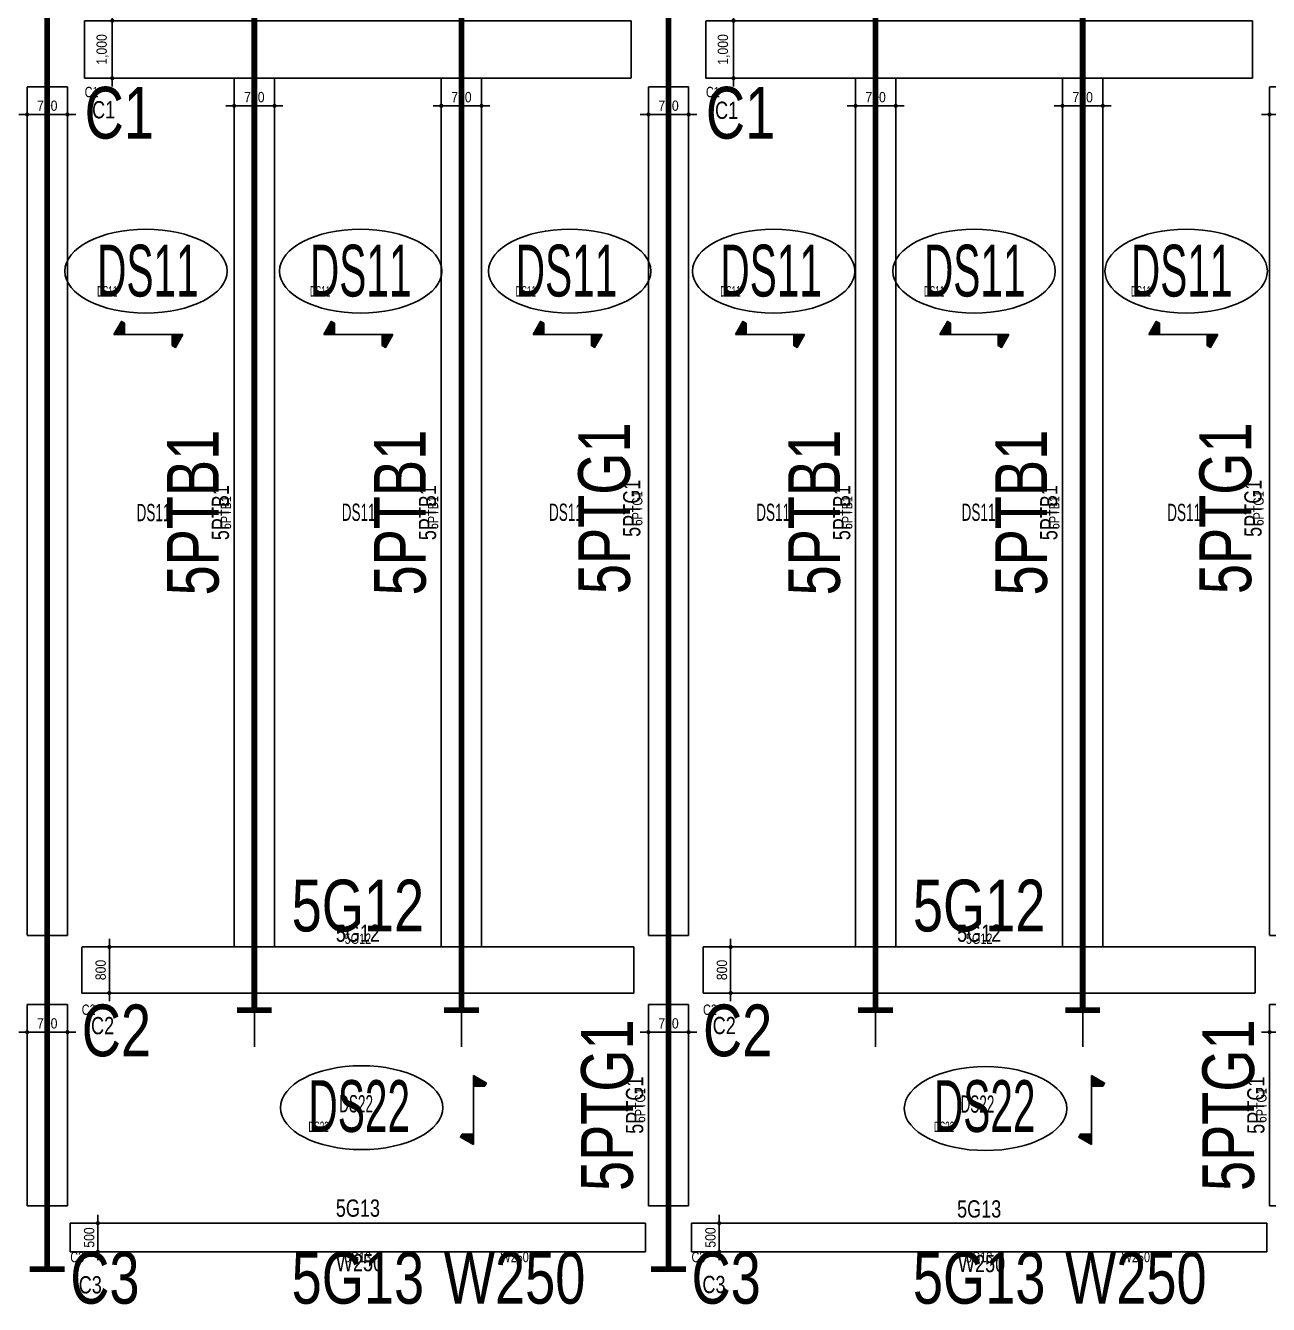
# Model space of a CAD drawing. Header units: millimetres. Extents: x 90970 to 179136, y 102485 to 153500.
# Drawn here: x 112777 to 134383, y 106292 to 128520 of the extents above; entities that cross this region are included whole.
import ezdxf
from ezdxf.enums import TextEntityAlignment as Align

# ---------------------------------------------------------------- set-up
doc = ezdxf.new("R2010")
doc.units = ezdxf.units.MM
doc.linetypes.add('HID', pattern=[2.3, 1.5, -0.8])
doc.linetypes.add('HIDDEN2', pattern=[0.1875, 0.125, -0.0625])
doc.layers.get('Defpoints').update_dxf_attribs({"color": 159})
for name, color, linetype in [('^DECK', 130, 'Continuous'), ('A-CEN', 1, 'Continuous'), ('BEAM-TEXT', 4, 'Continuous'), ('BEAM-TEXT @ 100', 4, 'Continuous'), ('BEAM-TEXT @ 300', 4, 'Continuous'), ('BEAM-TEXT @ 60', 4, 'Continuous'), ('COLUMN-TEXT', 2, 'Continuous'), ('COLUMN-TEXT @ 100', 2, 'Continuous'), ('COLUMN-TEXT @ 300', 2, 'Continuous'), ('COLUMN-TEXT @ 60', 2, 'Continuous'), ('DECK-PL', 4, 'Continuous'), ('DECK-SLAB', 4, 'Continuous'), ('DECK-SLAB @ 100', 4, 'Continuous'), ('DECK-SLAB @ 300', 4, 'Continuous'), ('DECK-SLAB @ 60', 4, 'Continuous'), ('GIRDER-TEXT', 7, 'Continuous'), ('GIRDER-TEXT @ 100', 7, 'Continuous'), ('GIRDER-TEXT @ 300', 7, 'Continuous'), ('GIRDER-TEXT @ 60', 7, 'Continuous'), ('PT', 251, 'Continuous'), ('WALL-TEXT', 6, 'Continuous'), ('WALL-TEXT @ 100', 6, 'Continuous'), ('WALL-TEXT @ 300', 6, 'Continuous'), ('WALL-TEXT @ 60', 6, 'Continuous'), ('보(beam)', 4, 'HID'), ('보(girder)', 7, 'HID')]:
    doc.layers.add(name, color=color, linetype=linetype)
doc.styles.add('Gdim', font='Dotum.ttf', dxfattribs={"width": 0.9})
doc.styles.add('Gtx', font='Dotum.ttf')
doc.dimstyles.new('Gdim200', dxfattribs={"dimscale": 200, "dimtxt": 3, "dimasz": 1.2, "dimexe": 2, "dimexo": 3, "dimgap": 1, "dimtad": 1, "dimdsep": 46, "dimlunit": 6, "dimtxsty": 'Gdim', "dimblk1": '_CIDOT', "dimblk2": '_CIDOT', "dimsah": 1, "dimcen": 2.5, "dimdle": 2, "dimclrd": 1, "dimclre": 1, "dimclrt": 3, "dimazin": 2, "dimtfac": 1, "dimtix": 1, "dimtmove": 2, "dimatfit": 3, "dimldrblk": '_CIDOT', "dimfxl": 0, "dimtolj": 1, "dimtzin": 0, "dimarcsym": 0})

# ---------------------------------------------------------------- blocks, each defined once
blk = doc.blocks.new('_CIDOT')
at = {"color": 0, "linetype": 'ByBlock'}
blk.add_line((2, 0), (-1, 0), dxfattribs=at)
at = {"color": 0, "linetype": 'ByBlock', "const_width": 0.5}
blk.add_lwpolyline([(-0.25, 0, 1), (0.25, 0, 1)], format="xyb", close=True, dxfattribs=at)
blk = doc.blocks.new('*D311')
at = {"layer": 'Defpoints', "color": 155, "lineweight": -2, "transparency": 16777216}
for p, q in [((-1725, 900), (-1305, 900)), ((-1425, -28), (-1425, 828)), ((-1725, -100), (-1305, -100))]:
    blk.add_line(p, q, dxfattribs=at)
at = {"layer": 'Defpoints', "color": 0, "transparency": 16777216}
for p in [(-1905, 900), (-1425, 900), (-1905, -100)]:
    blk.add_point(p, dxfattribs=at)
at = {"layer": 'Defpoints', "color": 155, "lineweight": -2, "transparency": 16777216, "xscale": 71.99999999999994, "yscale": 71.99999999999994, "zscale": 71.99999999999994}
for p, rotation in [((-1425, 900), 90), ((-1425, -100), 270)]:
    blk.add_blockref('_CIDOT', p, dxfattribs=dict(at, rotation=rotation))
at = {"layer": 'Defpoints', "color": 3, "transparency": 16777216, "insert": (-1593, 400), "char_height": 180, "attachment_point": 5, "rotation": 90, "style": 'Gdim'}
blk.add_mtext('\\A1;{\\C155;1,000}', dxfattribs=at)
blk = doc.blocks.new('*D315')
at = {"layer": 'Defpoints', "color": 155, "lineweight": -2, "transparency": 16777216}
for p, q in [((-1725, 800), (-1305, 800)), ((-1425, 72), (-1425, 728)), ((-1725, 0), (-1305, 0))]:
    blk.add_line(p, q, dxfattribs=at)
at = {"layer": 'Defpoints', "color": 0, "transparency": 16777216}
for p in [(-1905, 800), (-1425, 800), (-1905, 0)]:
    blk.add_point(p, dxfattribs=at)
at = {"layer": 'Defpoints', "color": 155, "lineweight": -2, "transparency": 16777216, "xscale": 71.99999999999994, "yscale": 71.99999999999994, "zscale": 71.99999999999994}
for p, rotation in [((-1425, 800), 90), ((-1425, 0), 270)]:
    blk.add_blockref('_CIDOT', p, dxfattribs=dict(at, rotation=rotation))
at = {"layer": 'Defpoints', "color": 3, "transparency": 16777216, "insert": (-1576, 400), "char_height": 180, "attachment_point": 5, "rotation": 90, "style": 'Gdim'}
blk.add_mtext('\\A1;{\\C155;800}', dxfattribs=at)
blk = doc.blocks.new('*D303')
at = {"layer": 'Defpoints', "color": 155, "lineweight": -2, "transparency": 16777216}
for p, q in [((-1725, 650), (-1305, 650)), ((-1425, 222), (-1425, 578)), ((-1725, 150), (-1305, 150))]:
    blk.add_line(p, q, dxfattribs=at)
at = {"layer": 'Defpoints', "color": 0, "transparency": 16777216}
for p in [(-1905, 650), (-1425, 650), (-1905, 150)]:
    blk.add_point(p, dxfattribs=at)
at = {"layer": 'Defpoints', "color": 155, "lineweight": -2, "transparency": 16777216, "xscale": 71.99999999999994, "yscale": 71.99999999999994, "zscale": 71.99999999999994}
for p, rotation in [((-1425, 650), 90), ((-1425, 150), 270)]:
    blk.add_blockref('_CIDOT', p, dxfattribs=dict(at, rotation=rotation))
at = {"layer": 'Defpoints', "color": 3, "transparency": 16777216, "insert": (-1576, 400), "char_height": 180, "attachment_point": 5, "rotation": 90, "style": 'Gdim'}
blk.add_mtext('\\A1;{\\C155;500}', dxfattribs=at)
blk = doc.blocks.new('*U1023')
at = {"layer": 'COLUMN-TEXT @ 100', "color": 3, "style": 'Gtx', "width": 0.8}
blk.add_text('C3', height=300, dxfattribs=at).set_placement((124543, 106789), align=Align.TOP_LEFT)
at = {"layer": 'COLUMN-TEXT @ 300', "color": 3, "style": 'Gtx', "width": 0.8}
blk.add_text('C3', height=900, dxfattribs=at).set_placement((124354, 107205), align=Align.TOP_LEFT)
at = {"layer": 'COLUMN-TEXT @ 60', "color": 3, "style": 'Gtx', "width": 0.8}
blk.add_text('C3', height=180, dxfattribs=at).set_placement((124354, 107205), align=Align.TOP_LEFT)
blk = doc.blocks.new('*U1024')
at = {"layer": 'COLUMN-TEXT @ 100', "color": 3, "style": 'Gtx', "width": 0.8}
blk.add_text('C3', height=300, dxfattribs=at).set_placement((113701, 106783), align=Align.TOP_LEFT)
at = {"layer": 'COLUMN-TEXT @ 300', "color": 3, "style": 'Gtx', "width": 0.8}
blk.add_text('C3', height=900, dxfattribs=at).set_placement((113554, 107205), align=Align.TOP_LEFT)
at = {"layer": 'COLUMN-TEXT @ 60', "color": 3, "style": 'Gtx', "width": 0.8}
blk.add_text('C3', height=180, dxfattribs=at).set_placement((113554, 107205), align=Align.TOP_LEFT)
blk = doc.blocks.new('*U1026')
at = {"layer": 'COLUMN-TEXT @ 100', "color": 3, "style": 'Gtx', "width": 0.8}
blk.add_text('C2', height=300, dxfattribs=at).set_placement((113915, 111288), align=Align.TOP_LEFT)
at = {"layer": 'COLUMN-TEXT @ 300', "color": 3, "style": 'Gtx', "width": 0.8}
blk.add_text('C2', height=900, dxfattribs=at).set_placement((113754, 111505), align=Align.TOP_LEFT)
at = {"layer": 'COLUMN-TEXT @ 60', "color": 3, "style": 'Gtx', "width": 0.8}
blk.add_text('C2', height=180, dxfattribs=at).set_placement((113754, 111505), align=Align.TOP_LEFT)
blk = doc.blocks.new('*U1027')
at = {"layer": 'COLUMN-TEXT @ 100', "color": 3, "style": 'Gtx', "width": 0.8}
blk.add_text('C2', height=300, dxfattribs=at).set_placement((124722, 111290), align=Align.TOP_LEFT)
at = {"layer": 'COLUMN-TEXT @ 300', "color": 3, "style": 'Gtx', "width": 0.8}
blk.add_text('C2', height=900, dxfattribs=at).set_placement((124554, 111505), align=Align.TOP_LEFT)
at = {"layer": 'COLUMN-TEXT @ 60', "color": 3, "style": 'Gtx', "width": 0.8}
blk.add_text('C2', height=180, dxfattribs=at).set_placement((124554, 111505), align=Align.TOP_LEFT)
blk = doc.blocks.new('*U1046')
at = {"layer": 'GIRDER-TEXT @ 100', "style": 'Gtx', "width": 0.8}
blk.add_text('5G12', height=300, dxfattribs=at).set_placement((118554, 112505), align=Align.BOTTOM_CENTER)
at = {"layer": 'GIRDER-TEXT @ 300', "style": 'Gtx', "width": 0.8}
blk.add_text('5G12', height=900, dxfattribs=at).set_placement((118554, 112505), align=Align.BOTTOM_CENTER)
at = {"layer": 'GIRDER-TEXT @ 60', "style": 'Gtx', "width": 0.8}
blk.add_text('5G12', height=180, dxfattribs=at).set_placement((118554, 112505), align=Align.BOTTOM_CENTER)
blk = doc.blocks.new('*U1047')
at = {"layer": 'GIRDER-TEXT @ 100', "style": 'Gtx', "width": 0.8}
blk.add_text('5G12', height=300, dxfattribs=at).set_placement((129354, 112505), align=Align.BOTTOM_CENTER)
at = {"layer": 'GIRDER-TEXT @ 300', "style": 'Gtx', "width": 0.8}
blk.add_text('5G12', height=900, dxfattribs=at).set_placement((129354, 112505), align=Align.BOTTOM_CENTER)
at = {"layer": 'GIRDER-TEXT @ 60', "style": 'Gtx', "width": 0.8}
blk.add_text('5G12', height=180, dxfattribs=at).set_placement((129354, 112505), align=Align.BOTTOM_CENTER)
blk = doc.blocks.new('*U1070')
at = {"layer": 'GIRDER-TEXT @ 100', "style": 'Gtx', "width": 0.8}
blk.add_text('5G13', height=300, dxfattribs=at).set_placement((118554, 108116), align=Align.TOP_CENTER)
at = {"layer": 'GIRDER-TEXT @ 300', "style": 'Gtx', "width": 0.8}
blk.add_text('5G13', height=900, dxfattribs=at).set_placement((118554, 107205), align=Align.TOP_CENTER)
at = {"layer": 'GIRDER-TEXT @ 60', "style": 'Gtx', "width": 0.8}
blk.add_text('5G13', height=180, dxfattribs=at).set_placement((118554, 107205), align=Align.TOP_CENTER)
blk = doc.blocks.new('*U1071')
at = {"layer": 'GIRDER-TEXT @ 100', "style": 'Gtx', "width": 0.8}
blk.add_text('5G13', height=300, dxfattribs=at).set_placement((129354, 108102), align=Align.TOP_CENTER)
at = {"layer": 'GIRDER-TEXT @ 300', "style": 'Gtx', "width": 0.8}
blk.add_text('5G13', height=900, dxfattribs=at).set_placement((129354, 107205), align=Align.TOP_CENTER)
at = {"layer": 'GIRDER-TEXT @ 60', "style": 'Gtx', "width": 0.8}
blk.add_text('5G13', height=180, dxfattribs=at).set_placement((129354, 107205), align=Align.TOP_CENTER)
blk = doc.blocks.new('*U1079')
at = {"layer": 'GIRDER-TEXT @ 100', "style": 'Gtx', "width": 0.8}
blk.add_text('5PTG1', height=300, rotation=90, dxfattribs=at).set_placement((123554, 120130), align=Align.BOTTOM_CENTER)
at = {"layer": 'GIRDER-TEXT @ 300', "style": 'Gtx', "width": 0.8}
blk.add_text('5PTG1', height=900, rotation=90, dxfattribs=at).set_placement((123554, 120130), align=Align.BOTTOM_CENTER)
at = {"layer": 'GIRDER-TEXT @ 60', "style": 'Gtx', "width": 0.8}
blk.add_text('5PTG1', height=180, rotation=90, dxfattribs=at).set_placement((123554, 120130), align=Align.BOTTOM_CENTER)
blk = doc.blocks.new('*U1080')
at = {"layer": 'GIRDER-TEXT @ 100', "style": 'Gtx', "width": 0.8}
blk.add_text('5PTG1', height=300, rotation=90, dxfattribs=at).set_placement((134354, 120130), align=Align.BOTTOM_CENTER)
at = {"layer": 'GIRDER-TEXT @ 300', "style": 'Gtx', "width": 0.8}
blk.add_text('5PTG1', height=900, rotation=90, dxfattribs=at).set_placement((134354, 120130), align=Align.BOTTOM_CENTER)
at = {"layer": 'GIRDER-TEXT @ 60', "style": 'Gtx', "width": 0.8}
blk.add_text('5PTG1', height=180, rotation=90, dxfattribs=at).set_placement((134354, 120130), align=Align.BOTTOM_CENTER)
blk = doc.blocks.new('*D277')
at = {"layer": 'Defpoints', "color": 155, "lineweight": -2, "transparency": 16777216}
for p, q in [((-1675, 750), (-1255, 750)), ((-1375, 122), (-1375, 678)), ((-1675, 50), (-1255, 50))]:
    blk.add_line(p, q, dxfattribs=at)
at = {"layer": 'Defpoints', "color": 0, "transparency": 16777216}
for p in [(-1855, 750), (-1375, 750), (-1855, 50)]:
    blk.add_point(p, dxfattribs=at)
at = {"layer": 'Defpoints', "color": 155, "lineweight": -2, "transparency": 16777216, "xscale": 71.99999999999994, "yscale": 71.99999999999994, "zscale": 71.99999999999994}
for p, rotation in [((-1375, 750), 90), ((-1375, 50), 270)]:
    blk.add_blockref('_CIDOT', p, dxfattribs=dict(at, rotation=rotation))
at = {"layer": 'Defpoints', "color": 3, "transparency": 16777216, "insert": (-1526, 400), "char_height": 180, "attachment_point": 5, "rotation": 90, "style": 'Gdim'}
blk.add_mtext('\\A1;{\\C155;700}', dxfattribs=at)
blk = doc.blocks.new('*D283')
at = {"layer": 'Defpoints', "color": 155, "lineweight": -2, "transparency": 16777216}
for p, q in [((-1825, 750), (-1405, 750)), ((-1525, 122), (-1525, 678)), ((-1825, 50), (-1405, 50))]:
    blk.add_line(p, q, dxfattribs=at)
at = {"layer": 'Defpoints', "color": 0, "transparency": 16777216}
for p in [(-2005, 750), (-1525, 750), (-2005, 50)]:
    blk.add_point(p, dxfattribs=at)
at = {"layer": 'Defpoints', "color": 155, "lineweight": -2, "transparency": 16777216, "xscale": 71.99999999999994, "yscale": 71.99999999999994, "zscale": 71.99999999999994}
for p, rotation in [((-1525, 750), 90), ((-1525, 50), 270)]:
    blk.add_blockref('_CIDOT', p, dxfattribs=dict(at, rotation=rotation))
at = {"layer": 'Defpoints', "color": 3, "transparency": 16777216, "insert": (-1676, 400), "char_height": 180, "attachment_point": 5, "rotation": 90, "style": 'Gdim'}
blk.add_mtext('\\A1;{\\C155;700}', dxfattribs=at)
blk = doc.blocks.new('*U1161')
at = {"layer": 'GIRDER-TEXT @ 100', "style": 'Gtx', "width": 0.8}
blk.add_text('5PTG1', height=300, rotation=90, dxfattribs=at).set_placement((134404, 109755), align=Align.BOTTOM_CENTER)
at = {"layer": 'GIRDER-TEXT @ 300', "style": 'Gtx', "width": 0.8}
blk.add_text('5PTG1', height=900, rotation=90, dxfattribs=at).set_placement((134404, 109755), align=Align.BOTTOM_CENTER)
at = {"layer": 'GIRDER-TEXT @ 60', "style": 'Gtx', "width": 0.8}
blk.add_text('5PTG1', height=180, rotation=90, dxfattribs=at).set_placement((134404, 109755), align=Align.BOTTOM_CENTER)
blk = doc.blocks.new('*U1162')
at = {"layer": 'GIRDER-TEXT @ 100', "style": 'Gtx', "width": 0.8}
blk.add_text('5PTG1', height=300, rotation=90, dxfattribs=at).set_placement((123604, 109755), align=Align.BOTTOM_CENTER)
at = {"layer": 'GIRDER-TEXT @ 300', "style": 'Gtx', "width": 0.8}
blk.add_text('5PTG1', height=900, rotation=90, dxfattribs=at).set_placement((123604, 109755), align=Align.BOTTOM_CENTER)
at = {"layer": 'GIRDER-TEXT @ 60', "style": 'Gtx', "width": 0.8}
blk.add_text('5PTG1', height=180, rotation=90, dxfattribs=at).set_placement((123604, 109755), align=Align.BOTTOM_CENTER)
blk = doc.blocks.new('*D281')
at = {"layer": 'Defpoints', "color": 155, "lineweight": -2, "transparency": 16777216}
for p, q in [((-888, 650), (-468, 650)), ((-588, 22), (-588, 578)), ((-888, -50), (-468, -50))]:
    blk.add_line(p, q, dxfattribs=at)
at = {"layer": 'Defpoints', "color": 0, "transparency": 16777216}
for p in [(-1068, 650), (-588, 650), (-1068, -50)]:
    blk.add_point(p, dxfattribs=at)
at = {"layer": 'Defpoints', "color": 155, "lineweight": -2, "transparency": 16777216, "xscale": 71.99999999999994, "yscale": 71.99999999999994, "zscale": 71.99999999999994}
for p, rotation in [((-588, 650), 90), ((-588, -50), 270)]:
    blk.add_blockref('_CIDOT', p, dxfattribs=dict(at, rotation=rotation))
at = {"layer": 'Defpoints', "color": 3, "transparency": 16777216, "insert": (-738, 300), "char_height": 180, "attachment_point": 5, "rotation": 90, "style": 'Gdim'}
blk.add_mtext('\\A1;{\\C155;700}', dxfattribs=at)
blk = doc.blocks.new('*U1171')
at = {"layer": 'BEAM-TEXT @ 100', "style": 'Gtx', "width": 0.8}
blk.add_text('5PTB1', height=300, rotation=90, dxfattribs=at).set_placement((116404, 120055), align=Align.BOTTOM_CENTER)
at = {"layer": 'BEAM-TEXT @ 300', "style": 'Gtx', "width": 0.8}
blk.add_text('5PTB1', height=900, rotation=90, dxfattribs=at).set_placement((116404, 120055), align=Align.BOTTOM_CENTER)
at = {"layer": 'BEAM-TEXT @ 60', "style": 'Gtx', "width": 0.8}
blk.add_text('5PTB1', height=180, rotation=90, dxfattribs=at).set_placement((116404, 120055), align=Align.BOTTOM_CENTER)
blk = doc.blocks.new('*U1172')
at = {"layer": 'BEAM-TEXT @ 100', "style": 'Gtx', "width": 0.8}
blk.add_text('5PTB1', height=300, rotation=90, dxfattribs=at).set_placement((120004, 120055), align=Align.BOTTOM_CENTER)
at = {"layer": 'BEAM-TEXT @ 300', "style": 'Gtx', "width": 0.8}
blk.add_text('5PTB1', height=900, rotation=90, dxfattribs=at).set_placement((120004, 120055), align=Align.BOTTOM_CENTER)
at = {"layer": 'BEAM-TEXT @ 60', "style": 'Gtx', "width": 0.8}
blk.add_text('5PTB1', height=180, rotation=90, dxfattribs=at).set_placement((120004, 120055), align=Align.BOTTOM_CENTER)
blk = doc.blocks.new('*U1173')
at = {"layer": 'BEAM-TEXT @ 100', "style": 'Gtx', "width": 0.8}
blk.add_text('5PTB1', height=300, rotation=90, dxfattribs=at).set_placement((127204, 120055), align=Align.BOTTOM_CENTER)
at = {"layer": 'BEAM-TEXT @ 300', "style": 'Gtx', "width": 0.8}
blk.add_text('5PTB1', height=900, rotation=90, dxfattribs=at).set_placement((127204, 120055), align=Align.BOTTOM_CENTER)
at = {"layer": 'BEAM-TEXT @ 60', "style": 'Gtx', "width": 0.8}
blk.add_text('5PTB1', height=180, rotation=90, dxfattribs=at).set_placement((127204, 120055), align=Align.BOTTOM_CENTER)
blk = doc.blocks.new('*U1174')
at = {"layer": 'BEAM-TEXT @ 100', "style": 'Gtx', "width": 0.8}
blk.add_text('5PTB1', height=300, rotation=90, dxfattribs=at).set_placement((130804, 120055), align=Align.BOTTOM_CENTER)
at = {"layer": 'BEAM-TEXT @ 300', "style": 'Gtx', "width": 0.8}
blk.add_text('5PTB1', height=900, rotation=90, dxfattribs=at).set_placement((130804, 120055), align=Align.BOTTOM_CENTER)
at = {"layer": 'BEAM-TEXT @ 60', "style": 'Gtx', "width": 0.8}
blk.add_text('5PTB1', height=180, rotation=90, dxfattribs=at).set_placement((130804, 120055), align=Align.BOTTOM_CENTER)
blk = doc.blocks.new('*U1192')
at = {"layer": 'WALL-TEXT @ 100', "style": 'Gtx', "width": 0.8}
blk.add_text('W250', height=300, dxfattribs=at).set_placement((118582, 107169, 0), align=Align.TOP_CENTER)
at = {"layer": 'WALL-TEXT @ 300', "style": 'Gtx', "width": 0.8}
blk.add_text('W250', height=900, dxfattribs=at).set_placement((121278, 107205, 0), align=Align.TOP_CENTER)
at = {"layer": 'WALL-TEXT @ 60', "style": 'Gtx', "width": 0.8}
blk.add_text('W250', height=180, dxfattribs=at).set_placement((121278, 107205, 0), align=Align.TOP_CENTER)
blk = doc.blocks.new('*U1193')
at = {"layer": 'WALL-TEXT @ 100', "style": 'Gtx', "width": 0.8}
blk.add_text('W250', height=300, dxfattribs=at).set_placement((129396, 107153, 0), align=Align.TOP_CENTER)
at = {"layer": 'WALL-TEXT @ 300', "style": 'Gtx', "width": 0.8}
blk.add_text('W250', height=900, dxfattribs=at).set_placement((132078, 107205, 0), align=Align.TOP_CENTER)
at = {"layer": 'WALL-TEXT @ 60', "style": 'Gtx', "width": 0.8}
blk.add_text('W250', height=180, dxfattribs=at).set_placement((132078, 107205, 0), align=Align.TOP_CENTER)
blk = doc.blocks.new('*U1233')
at = {"layer": 'COLUMN-TEXT @ 100', "color": 3, "style": 'Gtx', "width": 0.8}
blk.add_text('C1', height=300, dxfattribs=at).set_placement((124763, 127198), align=Align.TOP_LEFT)
at = {"layer": 'COLUMN-TEXT @ 300', "color": 3, "style": 'Gtx', "width": 0.8}
blk.add_text('C1', height=900, dxfattribs=at).set_placement((124604, 127455), align=Align.TOP_LEFT)
at = {"layer": 'COLUMN-TEXT @ 60', "color": 3, "style": 'Gtx', "width": 0.8}
blk.add_text('C1', height=180, dxfattribs=at).set_placement((124604, 127455), align=Align.TOP_LEFT)
blk = doc.blocks.new('*U1234')
at = {"layer": 'COLUMN-TEXT @ 100', "color": 3, "style": 'Gtx', "width": 0.8}
blk.add_text('C1', height=300, dxfattribs=at).set_placement((113933, 127207), align=Align.TOP_LEFT)
at = {"layer": 'COLUMN-TEXT @ 300', "color": 3, "style": 'Gtx', "width": 0.8}
blk.add_text('C1', height=900, dxfattribs=at).set_placement((113804, 127455), align=Align.TOP_LEFT)
at = {"layer": 'COLUMN-TEXT @ 60', "color": 3, "style": 'Gtx', "width": 0.8}
blk.add_text('C1', height=180, dxfattribs=at).set_placement((113804, 127455), align=Align.TOP_LEFT)
blk = doc.blocks.new('*U1310')
at = {"layer": 'DECK-SLAB @ 100', "style": 'Gtx', "width": 0.6}
blk.add_text('DS11', height=300, dxfattribs=at).set_placement((114706, 119906, 0))
at = {"layer": 'DECK-SLAB @ 300', "style": 'Gtx', "width": 0.6}
blk.add_text('DS11', height=900, dxfattribs=at).set_placement((114020, 123811, 0))
at = {"layer": 'DECK-SLAB @ 60', "style": 'Gtx', "width": 0.6}
blk.add_text('DS11', height=180, dxfattribs=at).set_placement((114020, 123811, 0))
blk = doc.blocks.new('*U1311')
at = {"layer": 'DECK-SLAB @ 100', "style": 'Gtx', "width": 0.6}
blk.add_text('DS11', height=300, dxfattribs=at).set_placement((118273, 119911, 0))
at = {"layer": 'DECK-SLAB @ 300', "style": 'Gtx', "width": 0.6}
blk.add_text('DS11', height=900, dxfattribs=at).set_placement((117720, 123811, 0))
at = {"layer": 'DECK-SLAB @ 60', "style": 'Gtx', "width": 0.6}
blk.add_text('DS11', height=180, dxfattribs=at).set_placement((117720, 123811, 0))
blk = doc.blocks.new('*U1312')
at = {"layer": 'DECK-SLAB @ 100', "style": 'Gtx', "width": 0.6}
blk.add_text('DS11', height=300, dxfattribs=at).set_placement((121876, 119911, 0))
at = {"layer": 'DECK-SLAB @ 300', "style": 'Gtx', "width": 0.6}
blk.add_text('DS11', height=900, dxfattribs=at).set_placement((121297, 123811, 0))
at = {"layer": 'DECK-SLAB @ 60', "style": 'Gtx', "width": 0.6}
blk.add_text('DS11', height=180, dxfattribs=at).set_placement((121297, 123811, 0))
blk = doc.blocks.new('*U1313')
at = {"layer": 'DECK-SLAB @ 100', "style": 'Gtx', "width": 0.6}
blk.add_text('DS11', height=300, dxfattribs=at).set_placement((125478, 119910, 0))
at = {"layer": 'DECK-SLAB @ 300', "style": 'Gtx', "width": 0.6}
blk.add_text('DS11', height=900, dxfattribs=at).set_placement((124855, 123811, 0))
at = {"layer": 'DECK-SLAB @ 60', "style": 'Gtx', "width": 0.6}
blk.add_text('DS11', height=180, dxfattribs=at).set_placement((124855, 123811, 0))
blk = doc.blocks.new('*U1314')
at = {"layer": 'DECK-SLAB @ 100', "style": 'Gtx', "width": 0.6}
blk.add_text('DS11', height=300, dxfattribs=at).set_placement((129049, 119911, 0))
at = {"layer": 'DECK-SLAB @ 300', "style": 'Gtx', "width": 0.6}
blk.add_text('DS11', height=900, dxfattribs=at).set_placement((128394, 123811, 0))
at = {"layer": 'DECK-SLAB @ 60', "style": 'Gtx', "width": 0.6}
blk.add_text('DS11', height=180, dxfattribs=at).set_placement((128394, 123811, 0))
blk = doc.blocks.new('*U1315')
at = {"layer": 'DECK-SLAB @ 100', "style": 'Gtx', "width": 0.6}
blk.add_text('DS11', height=300, dxfattribs=at).set_placement((132623, 119908, 0))
at = {"layer": 'DECK-SLAB @ 300', "style": 'Gtx', "width": 0.6}
blk.add_text('DS11', height=900, dxfattribs=at).set_placement((131991, 123811, 0))
at = {"layer": 'DECK-SLAB @ 60', "style": 'Gtx', "width": 0.6}
blk.add_text('DS11', height=180, dxfattribs=at).set_placement((131991, 123811, 0))
blk = doc.blocks.new('*U1325')
at = {"layer": 'DECK-SLAB @ 100', "style": 'Gtx', "width": 0.6}
blk.add_text('DS22', height=300, dxfattribs=at).set_placement((118228, 109630, 0))
at = {"layer": 'DECK-SLAB @ 300', "style": 'Gtx', "width": 0.6}
blk.add_text('DS22', height=900, dxfattribs=at).set_placement((117694, 109290, 0))
at = {"layer": 'DECK-SLAB @ 60', "style": 'Gtx', "width": 0.6}
blk.add_text('DS22', height=180, dxfattribs=at).set_placement((117694, 109290, 0))
blk = doc.blocks.new('*U1326')
at = {"layer": 'DECK-SLAB @ 100', "style": 'Gtx', "width": 0.6}
blk.add_text('DS22', height=300, dxfattribs=at).set_placement((129029, 109625, 0))
at = {"layer": 'DECK-SLAB @ 300', "style": 'Gtx', "width": 0.6}
blk.add_text('DS22', height=900, dxfattribs=at).set_placement((128567, 109290, 0))
at = {"layer": 'DECK-SLAB @ 60', "style": 'Gtx', "width": 0.6}
blk.add_text('DS22', height=180, dxfattribs=at).set_placement((128567, 109290, 0))
blk = doc.blocks.new('A$C58C40D4B')
at = {"layer": 'DECK-PL'}
for points in [[(600, 2), (471, 228), (415, 196), (415, 2)], [(-600, 2), (-471, -223), (-415, -192), (-415, 2)]]:
    blk.add_hatch(color=256, dxfattribs=at).paths.add_polyline_path(points)
blk.add_line((-600, 2), (600, 2), dxfattribs=at)
for points in [[(600, 2), (471, 228), (415, 196), (415, 2), (415, 2), (471, 2), (600, 2)], [(-600, 2), (-471, -223), (-415, -192), (-415, 2), (-415, 2), (-471, 2), (-600, 2)]]:
    blk.add_lwpolyline(points, dxfattribs=at)
blk = doc.blocks.new('*U312')
at = {"layer": 'Defpoints'}
for p, q in [((-1905.451, 900), (-1905.451, -100)), ((7594.549, 900), (7594.549, -100))]:
    blk.add_line(p, q, dxfattribs=at)
at = {"layer": '보(girder)'}
for p, q in [((-1905.451, 900), (7594.549, 900)), ((7594.549, -100), (-1905.451, -100))]:
    blk.add_line(p, q, dxfattribs=at)
at = {"layer": 'Defpoints'}
dim = blk.add_linear_dim(base=(-1425.451, 900), p1=(-1905.451, -100), p2=(-1905.451, 900), angle=90, text='{\\C155;<>}', dimstyle='Gdim200', override={"dimscale": 60, "dimzin": 8, "dimclrd": 155, "dimclre": 155}, dxfattribs=at)
dim.commit()
dim.dimension.update_dxf_attribs({"geometry": '*D311', "text_midpoint": (-1592.914, 400)})
blk = doc.blocks.new('*U316')
at = {"layer": 'Defpoints'}
for p, q in [((-1905.451, 800), (-1905.451, 0)), ((7694.549, 800), (7694.549, 0))]:
    blk.add_line(p, q, dxfattribs=at)
at = {"layer": '보(girder)'}
for p, q in [((-1905.451, 800), (7694.549, 800)), ((7694.549, 0), (-1905.451, 0))]:
    blk.add_line(p, q, dxfattribs=at)
at = {"layer": 'Defpoints'}
dim = blk.add_linear_dim(base=(-1425.451, 800), p1=(-1905.451, 0), p2=(-1905.451, 800), angle=90, text='{\\C155;<>}', dimstyle='Gdim200', override={"dimscale": 60, "dimzin": 8, "dimclrd": 155, "dimclre": 155}, dxfattribs=at)
dim.commit()
dim.dimension.update_dxf_attribs({"geometry": '*D315', "text_midpoint": (-1575.573, 400)})
blk = doc.blocks.new('*U304')
at = {"layer": 'Defpoints'}
for p, q in [((-1905.451, 650), (-1905.451, 150)), ((8094.549, 650), (8094.549, 150))]:
    blk.add_line(p, q, dxfattribs=at)
at = {"layer": '보(girder)'}
for p, q in [((-1905.451, 650), (8094.549, 650)), ((8094.549, 150), (-1905.451, 150))]:
    blk.add_line(p, q, dxfattribs=at)
at = {"layer": 'Defpoints'}
dim = blk.add_linear_dim(base=(-1425.451, 650), p1=(-1905.451, 150), p2=(-1905.451, 650), angle=90, text='{\\C155;<>}', dimstyle='Gdim200', override={"dimscale": 60, "dimzin": 8, "dimclrd": 155, "dimclre": 155}, dxfattribs=at)
dim.commit()
dim.dimension.update_dxf_attribs({"geometry": '*D303', "text_midpoint": (-1575.573, 400)})
blk = doc.blocks.new('*U278')
at = {"layer": 'Defpoints'}
for p, q in [((-1855.451, 750), (-1855.451, 50)), ((12894.549, 750), (12894.549, 50))]:
    blk.add_line(p, q, dxfattribs=at)
at = {"layer": '보(girder)'}
for p, q in [((-1855.451, 750), (12894.549, 750)), ((12894.549, 50), (-1855.451, 50))]:
    blk.add_line(p, q, dxfattribs=at)
at = {"layer": 'Defpoints'}
dim = blk.add_linear_dim(base=(-1375.451, 750), p1=(-1855.451, 50), p2=(-1855.451, 750), angle=90, text='{\\C155;<>}', dimstyle='Gdim200', override={"dimscale": 60, "dimzin": 8, "dimclrd": 155, "dimclre": 155}, dxfattribs=at)
dim.commit()
dim.dimension.update_dxf_attribs({"geometry": '*D277', "text_midpoint": (-1525.573, 400)})
blk = doc.blocks.new('*U284')
at = {"layer": 'Defpoints'}
for p, q in [((-2005.451, 750), (-2005.451, 50)), ((1494.549, 750), (1494.549, 50))]:
    blk.add_line(p, q, dxfattribs=at)
at = {"layer": '보(girder)'}
for p, q in [((-2005.451, 750), (1494.549, 750)), ((1494.549, 50), (-2005.451, 50))]:
    blk.add_line(p, q, dxfattribs=at)
at = {"layer": 'Defpoints'}
dim = blk.add_linear_dim(base=(-1525.451, 750), p1=(-2005.451, 50), p2=(-2005.451, 750), angle=90, text='{\\C155;<>}', dimstyle='Gdim200', override={"dimscale": 60, "dimzin": 8, "dimclrd": 155, "dimclre": 155}, dxfattribs=at)
dim.commit()
dim.dimension.update_dxf_attribs({"geometry": '*D283', "text_midpoint": (-1675.573, 400)})
blk = doc.blocks.new('*U282')
at = {"layer": 'Defpoints'}
for p, q in [((-1067.879, 650), (-1067.879, -50)), ((14032.121, 650), (14032.121, -50))]:
    blk.add_line(p, q, dxfattribs=at)
at = {"layer": '보(beam)'}
for p, q in [((14032.121, 650), (-1067.879, 650)), ((-1067.879, -50), (14032.121, -50))]:
    blk.add_line(p, q, dxfattribs=at)
at = {"layer": 'Defpoints'}
dim = blk.add_linear_dim(base=(-587.879, 650), p1=(-1067.879, -50), p2=(-1067.879, 650), angle=90, text='{\\C155;<>}', dimstyle='Gdim200', override={"dimscale": 60, "dimzin": 8, "dimclrd": 155, "dimclre": 155}, dxfattribs=at)
dim.commit()
dim.dimension.update_dxf_attribs({"geometry": '*D281', "text_midpoint": (-738.001, 300)})

msp = doc.modelspace()

# ---------------------------------------------------------------- linework, layer by layer
at = {"layer": '^DECK', "color": 0}
for centre in [(114869, 124251), (118601, 124251), (122235, 124251), (125781, 124251), (129266, 124251), (132953, 124251), (118619, 109712), (129465, 109696)]:
    msp.add_ellipse(centre, major_axis=(1412, 0), ratio=0.516176, dxfattribs=at)
at = {"layer": 'A-CEN'}
for p, q in [((116754, 153500), (116754, 110772)), ((120354, 153500), (120354, 110772)), ((127554, 153500), (127554, 110772)), ((131154, 153500), (131154, 110772))]:
    msp.add_line(p, q, dxfattribs=at)
at = {"layer": 'PT', "linetype": 'HIDDEN2', "ltscale": 10, "const_width": 100, "elevation": 0}
for points in [[(113154, 149305), (113154, 106905)], [(123954, 149305), (123954, 106905)], [(116754, 144805), (116754, 111405)], [(120354, 144805), (120354, 111405)], [(127554, 144805), (127554, 111405)], [(131154, 144805), (131154, 111405)]]:
    msp.add_lwpolyline(points, dxfattribs=at)
at = {"layer": 'PT', "const_width": 100, "elevation": 0}
for points in [[(116450, 111405), (117057, 111405)], [(120050, 111405), (120657, 111405)], [(127250, 111405), (127857, 111405)], [(130850, 111405), (131457, 111405)], [(123650, 106905), (124257, 106905)]]:
    msp.add_lwpolyline(points, dxfattribs=at)
at = {"layer": 'PT', "const_width": 100}
msp.add_lwpolyline([(112850, 106905), (113457, 106905)], dxfattribs=at)

# ---------------------------------------------------------------- block references
at = {"layer": 'BEAM-TEXT'}
for name in ['*U1171', '*U1172', '*U1173', '*U1174']:
    msp.add_blockref(name, (0, 0), dxfattribs=at)
at = {"layer": 'COLUMN-TEXT'}
for name in ['*U1234', '*U1233', '*U1026', '*U1027', '*U1024', '*U1023']:
    msp.add_blockref(name, (0, 0), dxfattribs=at)
at = {"layer": 'DECK-PL', "xscale": -1}
for p in [(114913, 123150), (118563, 123150), (122199, 123150), (125718, 123150), (129272, 123150), (132903, 123150)]:
    msp.add_blockref('A$C58C40D4B', p, dxfattribs=at)
at = {"layer": 'DECK-PL', "xscale": -1, "rotation": 270}
for p in [(120560, 109669), (131307, 109669)]:
    msp.add_blockref('A$C58C40D4B', p, dxfattribs=at)
at = {"layer": 'DECK-SLAB'}
for name in ['*U1310', '*U1311', '*U1312', '*U1313', '*U1314', '*U1315', '*U1325', '*U1326']:
    msp.add_blockref(name, (0, 0), dxfattribs=at)
at = {"layer": 'GIRDER-TEXT'}
for name in ['*U1079', '*U1080', '*U1046', '*U1047', '*U1162', '*U1161', '*U1070', '*U1071']:
    msp.add_blockref(name, (0, 0), dxfattribs=at)
at = {"layer": 'WALL-TEXT'}
for name in ['*U1192', '*U1193']:
    msp.add_blockref(name, (0, 0), dxfattribs=at)
at = {"layer": '보(beam)', "rotation": 270}
for p in [(116454, 126537), (120054, 126537), (127254, 126537), (130854, 126537)]:
    msp.add_blockref('*U282', p, dxfattribs=at)
at = {"layer": '보(girder)'}
for name, p in [('*U312', (115709, 127705)), ('*U312', (126509, 127705)), ('*U316', (115659, 111705)), ('*U316', (126459, 111705)), ('*U304', (115459, 107055)), ('*U304', (126259, 107055))]:
    msp.add_blockref(name, p, dxfattribs=at)
at = {"layer": '보(girder)', "rotation": 270}
for name, p in [('*U278', (112754, 125600)), ('*U278', (123554, 125600)), ('*U278', (134354, 125600)), ('*U284', (112754, 109500)), ('*U284', (123554, 109500)), ('*U284', (134354, 109500))]:
    msp.add_blockref(name, p, dxfattribs=at)

doc.saveas('drawing.dxf')
